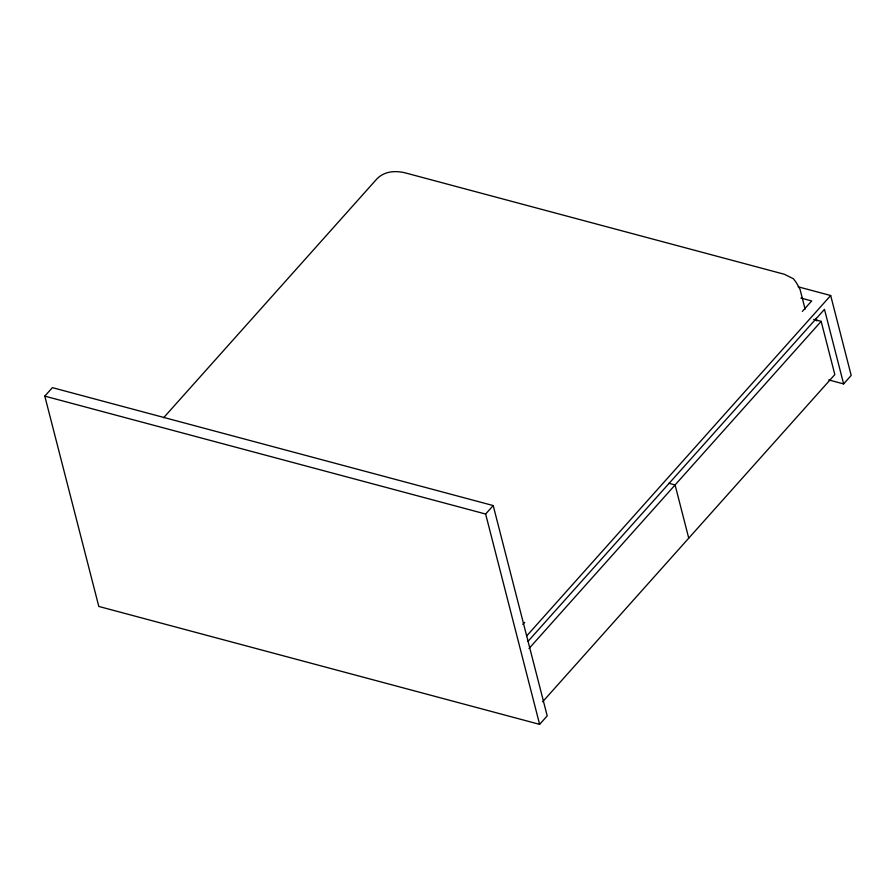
<?xml version="1.0" encoding="UTF-8"?>
<svg xmlns="http://www.w3.org/2000/svg" width="896" height="896" viewBox="0 0 896 896"><rect width="100%" height="100%" fill="white"/><g stroke="black" fill="none" stroke-linecap="round" stroke-linejoin="round"><path stroke-width="1.34" d="M44.8 396.133L52.371 387.643L493.203 505.557L547.21 715.882L539.627 724.36L98.806 606.446L44.8 396.133L485.632 514.035L539.627 724.36M163.621 417.738L377.082 178.685C384.642 171.214 395.102 170.475 404.958 172.794L784.403 274.288L793.453 278.768L796.376 282.71L800.027 289.33L805.112 309.131M485.632 514.035L493.203 505.557M522.827 624.422L524.698 622.339M802.357 311.382L811.686 300.944L800.89 298.054M526.68 635.958L830.682 295.512L798.224 286.832M528.058 641.301L824.477 309.344L843.629 383.914L828.755 379.938M528.998 648.547L821.162 321.362L813.669 319.357M542.662 701.758L834.826 374.573L821.162 321.362M843.629 383.914L851.2 375.435L830.682 295.512M668.83 483.28L675.08 484.949L688.744 538.16M816.133 318.282L816.816 320.936"/></g></svg>
